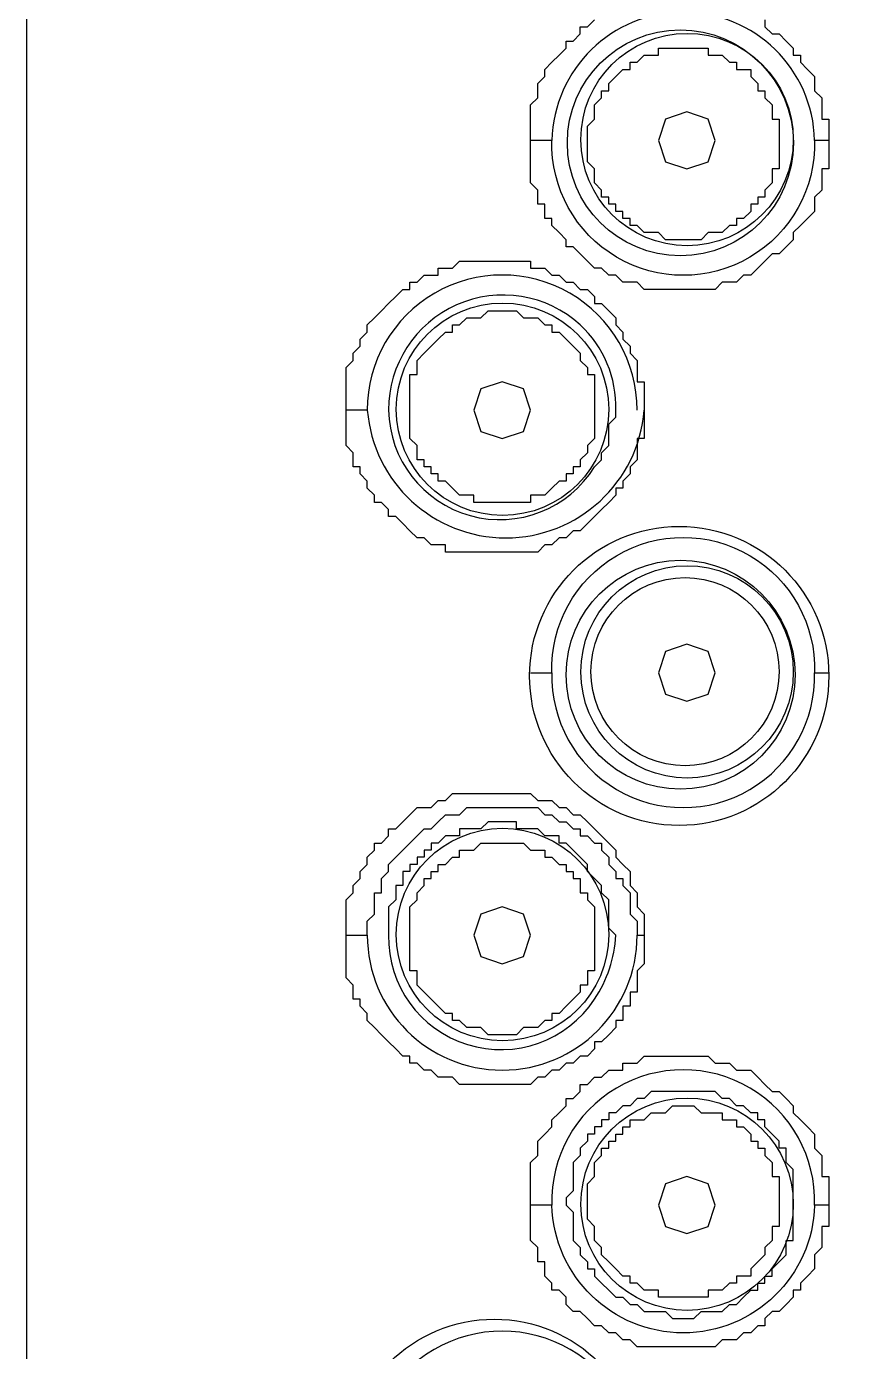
# Model space of a CAD drawing. Extents: x -1585 to -1165, y -4178 to -3881.
# Drawn here: x -1415.66 to -1412.24, y -3980.62 to -3975.06 of the extents above; entities that cross this region are included whole.
import ezdxf

# ---------------------------------------------------------------- set-up
doc = ezdxf.new("R2010")
doc.units = 0
doc.header["$LTSCALE"] = 7
doc.layers.add('DWG', color=7, linetype='CONTINUOUS')

msp = doc.modelspace()

# ---------------------------------------------------------------- linework, layer by layer
at = {"layer": 'DWG'}
for points in [[(-1406.4663, -4033.5221), (-1406.4663, -3967.1796), (-1415.6591, -3967.1796), (-1415.6591, -4033.5221)], [(-1413.3088, -3975.5393), (-1413.3088, -3975.5096), (-1413.3088, -3975.4798), (-1413.2791, -3975.4501), (-1413.2791, -3975.4203), (-1413.2791, -3975.3906), (-1413.2493, -3975.3608), (-1413.2493, -3975.3311), (-1413.2196, -3975.3311), (-1413.2196, -3975.3013), (-1413.1898, -3975.2716), (-1413.1601, -3975.2418), (-1413.1303, -3975.2418), (-1413.1303, -3975.2121), (-1413.1006, -3975.2121), (-1413.0708, -3975.1823), (-1413.0411, -3975.1823), (-1413.0113, -3975.1823), (-1413.0113, -3975.1526), (-1412.9816, -3975.1526), (-1412.9518, -3975.1526), (-1412.9221, -3975.1526), (-1412.8923, -3975.1526), (-1412.8626, -3975.1526), (-1412.8328, -3975.1526), (-1412.8031, -3975.1526), (-1412.8031, -3975.1823), (-1412.7733, -3975.1823), (-1412.7436, -3975.1823), (-1412.7138, -3975.2121), (-1412.6841, -3975.2121), (-1412.6841, -3975.2418), (-1412.6543, -3975.2418), (-1412.6246, -3975.2418), (-1412.6246, -3975.2716), (-1412.5948, -3975.3013), (-1412.5948, -3975.3311), (-1412.5651, -3975.3311), (-1412.5651, -3975.3608), (-1412.5353, -3975.3906), (-1412.5353, -3975.4203), (-1412.5353, -3975.4501), (-1412.5056, -3975.4501), (-1412.5056, -3975.4798), (-1412.5056, -3975.5096), (-1412.5056, -3975.5393), (-1412.5056, -3975.5691), (-1412.5056, -3975.5988), (-1412.5056, -3975.6286), (-1412.5056, -3975.6583), (-1412.5353, -3975.6583), (-1412.5353, -3975.6881), (-1412.5353, -3975.7178), (-1412.5651, -3975.7476), (-1412.5651, -3975.7773), (-1412.5948, -3975.7773), (-1412.5948, -3975.8071), (-1412.6246, -3975.8071), (-1412.6246, -3975.8368), (-1412.6543, -3975.8666), (-1412.6841, -3975.8666), (-1412.6841, -3975.8963), (-1412.7138, -3975.8963), (-1412.7436, -3975.9261), (-1412.7733, -3975.9261), (-1412.8031, -3975.9261), (-1412.8328, -3975.9558), (-1412.8626, -3975.9558), (-1412.8923, -3975.9558), (-1412.9221, -3975.9558), (-1412.9518, -3975.9558), (-1412.9816, -3975.9558), (-1413.0113, -3975.9261), (-1413.0411, -3975.9261), (-1413.0708, -3975.9261), (-1413.1006, -3975.8963), (-1413.1303, -3975.8963), (-1413.1303, -3975.8666), (-1413.1601, -3975.8666), (-1413.1601, -3975.8368), (-1413.1898, -3975.8368), (-1413.1898, -3975.8071), (-1413.2196, -3975.8071), (-1413.2196, -3975.7773), (-1413.2493, -3975.7773), (-1413.2493, -3975.7476), (-1413.2791, -3975.7178), (-1413.2791, -3975.6881), (-1413.2791, -3975.6583), (-1413.3088, -3975.6286), (-1413.3088, -3975.5988), (-1413.3088, -3975.5691)], [(-1412.7733, -3975.5393), (-1412.8031, -3975.4501), (-1412.8923, -3975.4203), (-1412.9816, -3975.4501), (-1413.0113, -3975.5393), (-1412.9816, -3975.6286), (-1412.8923, -3975.6583), (-1412.8031, -3975.6286)], [(-1414.3203, -3976.6698), (-1414.3203, -3976.6401), (-1414.3203, -3976.5806), (-1414.3203, -3976.5508), (-1414.3203, -3976.5211), (-1414.3203, -3976.4913), (-1414.2906, -3976.4616), (-1414.2906, -3976.4318), (-1414.2608, -3976.4021), (-1414.2608, -3976.3723), (-1414.2311, -3976.3426), (-1414.2311, -3976.3128), (-1414.2013, -3976.2831), (-1414.1716, -3976.2533), (-1414.1418, -3976.2236), (-1414.1121, -3976.1938), (-1414.0823, -3976.1641), (-1414.0526, -3976.1641), (-1414.0526, -3976.1343), (-1414.0228, -3976.1343), (-1413.9931, -3976.1046), (-1413.9633, -3976.1046), (-1413.9336, -3976.1046), (-1413.9336, -3976.0748), (-1413.9038, -3976.0748), (-1413.8741, -3976.0748), (-1413.8443, -3976.0451), (-1413.8146, -3976.0451), (-1413.7848, -3976.0451), (-1413.7551, -3976.0451), (-1413.7253, -3976.0451), (-1413.6956, -3976.0451), (-1413.6658, -3976.0451), (-1413.6361, -3976.0451), (-1413.6063, -3976.0451), (-1413.5766, -3976.0451), (-1413.5468, -3976.0451), (-1413.5468, -3976.0748), (-1413.5171, -3976.0748), (-1413.4873, -3976.0748), (-1413.4576, -3976.1046), (-1413.4278, -3976.1046), (-1413.3981, -3976.1343), (-1413.3683, -3976.1343), (-1413.3386, -3976.1641), (-1413.3088, -3976.1641), (-1413.2791, -3976.1938), (-1413.2791, -3976.2236), (-1413.2493, -3976.2236), (-1413.2196, -3976.2533), (-1413.1898, -3976.2831), (-1413.1898, -3976.3128), (-1413.1601, -3976.3426), (-1413.1601, -3976.3723), (-1413.1303, -3976.4021), (-1413.1303, -3976.4318), (-1413.1006, -3976.4616), (-1413.1006, -3976.4913), (-1413.1006, -3976.5211), (-1413.1006, -3976.5508), (-1413.0708, -3976.5508), (-1413.0708, -3976.5806), (-1413.0708, -3976.6401), (-1413.0708, -3976.6698), (-1413.0708, -3976.6996), (-1413.0708, -3976.7293), (-1413.0708, -3976.7591), (-1413.0708, -3976.7888), (-1413.1006, -3976.7888), (-1413.1006, -3976.8186), (-1413.1006, -3976.8483), (-1413.1006, -3976.8781), (-1413.1303, -3976.9078), (-1413.1303, -3976.9376), (-1413.1601, -3976.9673), (-1413.1601, -3976.9971), (-1413.1898, -3976.9971), (-1413.1898, -3977.0268), (-1413.2196, -3977.0566), (-1413.2493, -3977.0863), (-1413.2791, -3977.1161), (-1413.3088, -3977.1458), (-1413.3386, -3977.1756), (-1413.3683, -3977.1756), (-1413.3981, -3977.2053), (-1413.4278, -3977.2053), (-1413.4576, -3977.2351), (-1413.4873, -3977.2351), (-1413.5171, -3977.2648), (-1413.5468, -3977.2648), (-1413.5766, -3977.2648), (-1413.6063, -3977.2648), (-1413.6361, -3977.2648), (-1413.6658, -3977.2648), (-1413.6956, -3977.2648), (-1413.7253, -3977.2648), (-1413.7551, -3977.2648), (-1413.7848, -3977.2648), (-1413.8146, -3977.2648), (-1413.8443, -3977.2648), (-1413.8741, -3977.2648), (-1413.9038, -3977.2648), (-1413.9038, -3977.2351), (-1413.9336, -3977.2351), (-1413.9633, -3977.2351), (-1413.9931, -3977.2053), (-1414.0228, -3977.2053), (-1414.0526, -3977.1756), (-1414.0823, -3977.1458), (-1414.1121, -3977.1161), (-1414.1418, -3977.1161), (-1414.1418, -3977.0863), (-1414.1716, -3977.0566), (-1414.2013, -3977.0566), (-1414.2013, -3977.0268), (-1414.2311, -3976.9971), (-1414.2311, -3976.9673), (-1414.2608, -3976.9376), (-1414.2608, -3976.9078), (-1414.2906, -3976.9078), (-1414.2906, -3976.8781), (-1414.2906, -3976.8483), (-1414.3203, -3976.8186), (-1414.3203, -3976.7888), (-1414.3203, -3976.7591), (-1414.3203, -3976.7293)], [(-1414.0526, -3976.6698), (-1414.0526, -3976.6401), (-1414.0526, -3976.6103), (-1414.0526, -3976.5806), (-1414.0526, -3976.5508), (-1414.0526, -3976.5211), (-1414.0228, -3976.5211), (-1414.0228, -3976.4913), (-1414.0228, -3976.4616), (-1413.9931, -3976.4318), (-1413.9633, -3976.4021), (-1413.9336, -3976.3723), (-1413.9038, -3976.3426), (-1413.8741, -3976.3426), (-1413.8741, -3976.3128), (-1413.8443, -3976.3128), (-1413.8146, -3976.2831), (-1413.7848, -3976.2831), (-1413.7551, -3976.2831), (-1413.7253, -3976.2533), (-1413.6956, -3976.2533), (-1413.6658, -3976.2533), (-1413.6361, -3976.2533), (-1413.6063, -3976.2533), (-1413.5766, -3976.2831), (-1413.5468, -3976.2831), (-1413.5171, -3976.2831), (-1413.4873, -3976.3128), (-1413.4576, -3976.3128), (-1413.4576, -3976.3426), (-1413.4278, -3976.3426), (-1413.3981, -3976.3723), (-1413.3683, -3976.4021), (-1413.3386, -3976.4318), (-1413.3386, -3976.4616), (-1413.3088, -3976.4913), (-1413.3088, -3976.5211), (-1413.2791, -3976.5211), (-1413.2791, -3976.5508), (-1413.2791, -3976.5806), (-1413.2791, -3976.6103), (-1413.2791, -3976.6401), (-1413.2791, -3976.6698), (-1413.2791, -3976.6996), (-1413.2791, -3976.7293), (-1413.2791, -3976.7591), (-1413.2791, -3976.7888), (-1413.3088, -3976.8186), (-1413.3088, -3976.8483), (-1413.3386, -3976.8781), (-1413.3386, -3976.9078), (-1413.3683, -3976.9078), (-1413.3683, -3976.9376), (-1413.3981, -3976.9376), (-1413.3981, -3976.9673), (-1413.4278, -3976.9673), (-1413.4576, -3976.9971), (-1413.4873, -3977.0268), (-1413.5171, -3977.0268), (-1413.5468, -3977.0268), (-1413.5468, -3977.0566), (-1413.5766, -3977.0566), (-1413.6063, -3977.0566), (-1413.6361, -3977.0566), (-1413.6658, -3977.0566), (-1413.6956, -3977.0566), (-1413.7253, -3977.0566), (-1413.7551, -3977.0566), (-1413.7848, -3977.0566), (-1413.7848, -3977.0268), (-1413.8146, -3977.0268), (-1413.8443, -3977.0268), (-1413.8741, -3976.9971), (-1413.9038, -3976.9673), (-1413.9336, -3976.9673), (-1413.9336, -3976.9376), (-1413.9633, -3976.9376), (-1413.9633, -3976.9078), (-1413.9931, -3976.9078), (-1413.9931, -3976.8781), (-1414.0228, -3976.8781), (-1414.0228, -3976.8483), (-1414.0228, -3976.8186), (-1414.0526, -3976.7888), (-1414.0526, -3976.7591), (-1414.0526, -3976.7293), (-1414.0526, -3976.6996)], [(-1413.5468, -3976.6698), (-1413.5766, -3976.5806), (-1413.6658, -3976.5508), (-1413.7551, -3976.5806), (-1413.7848, -3976.6698), (-1413.7551, -3976.7591), (-1413.6658, -3976.7888), (-1413.5766, -3976.7591)], [(-1412.7733, -3977.7706), (-1412.8031, -3977.6813), (-1412.8923, -3977.6516), (-1412.9816, -3977.6813), (-1413.0113, -3977.7706), (-1412.9816, -3977.8598), (-1412.8923, -3977.8896), (-1412.8031, -3977.8598)], [(-1413.0708, -3978.8713), (-1413.0708, -3978.9011), (-1413.0708, -3978.9606), (-1413.0708, -3978.9903), (-1413.1006, -3979.0201), (-1413.1006, -3979.0498), (-1413.1006, -3979.0796), (-1413.1006, -3979.1093), (-1413.1303, -3979.1093), (-1413.1303, -3979.1391), (-1413.1303, -3979.1688), (-1413.1601, -3979.1688), (-1413.1601, -3979.1986), (-1413.1601, -3979.2283), (-1413.1898, -3979.2283), (-1413.1898, -3979.2581), (-1413.2196, -3979.2878), (-1413.2493, -3979.3176), (-1413.2791, -3979.3176), (-1413.2791, -3979.3473), (-1413.3088, -3979.3771), (-1413.3386, -3979.3771), (-1413.3683, -3979.4068), (-1413.3981, -3979.4068), (-1413.4278, -3979.4366), (-1413.4576, -3979.4366), (-1413.4873, -3979.4663), (-1413.5171, -3979.4663), (-1413.5468, -3979.4961), (-1413.5766, -3979.4961), (-1413.6063, -3979.4961), (-1413.6361, -3979.4961), (-1413.6658, -3979.4961), (-1413.6956, -3979.4961), (-1413.7253, -3979.4961), (-1413.7551, -3979.4961), (-1413.7848, -3979.4961), (-1413.8146, -3979.4961), (-1413.8443, -3979.4961), (-1413.8741, -3979.4663), (-1413.9038, -3979.4663), (-1413.9336, -3979.4663), (-1413.9633, -3979.4366), (-1413.9931, -3979.4366), (-1414.0228, -3979.4068), (-1414.0526, -3979.4068), (-1414.0526, -3979.3771), (-1414.0823, -3979.3771), (-1414.1121, -3979.3473), (-1414.1418, -3979.3176), (-1414.1716, -3979.2878), (-1414.2013, -3979.2581), (-1414.2311, -3979.2283), (-1414.2311, -3979.1986), (-1414.2608, -3979.1688), (-1414.2608, -3979.1391), (-1414.2906, -3979.1391), (-1414.2906, -3979.1093), (-1414.2906, -3979.0796), (-1414.3203, -3979.0498), (-1414.3203, -3979.0201), (-1414.3203, -3978.9903), (-1414.3203, -3978.9606), (-1414.3203, -3978.8713), (-1414.3203, -3978.8416), (-1414.3203, -3978.8118), (-1414.3203, -3978.7821), (-1414.3203, -3978.7523), (-1414.3203, -3978.7226), (-1414.2906, -3978.6928), (-1414.2906, -3978.6631), (-1414.2608, -3978.6333), (-1414.2608, -3978.6036), (-1414.2311, -3978.5738), (-1414.2311, -3978.5441), (-1414.2013, -3978.5143), (-1414.2013, -3978.4846), (-1414.1716, -3978.4846), (-1414.1418, -3978.4548), (-1414.1418, -3978.4251), (-1414.1121, -3978.4251), (-1414.0823, -3978.3953), (-1414.0526, -3978.3656), (-1414.0228, -3978.3358), (-1413.9931, -3978.3358), (-1413.9633, -3978.3358), (-1413.9336, -3978.3061), (-1413.9038, -3978.3061), (-1413.8741, -3978.2763), (-1413.8443, -3978.2763), (-1413.8146, -3978.2763), (-1413.7848, -3978.2763), (-1413.7551, -3978.2763), (-1413.7253, -3978.2763), (-1413.6956, -3978.2763), (-1413.6658, -3978.2763), (-1413.6361, -3978.2763), (-1413.6063, -3978.2763), (-1413.5766, -3978.2763), (-1413.5468, -3978.2763), (-1413.5171, -3978.3061), (-1413.4873, -3978.3061), (-1413.4576, -3978.3061), (-1413.4278, -3978.3358), (-1413.3981, -3978.3358), (-1413.3683, -3978.3656), (-1413.3386, -3978.3656), (-1413.3088, -3978.3953), (-1413.2791, -3978.4251), (-1413.2493, -3978.4548), (-1413.2196, -3978.4846), (-1413.1898, -3978.5143), (-1413.1898, -3978.5441), (-1413.1601, -3978.5738), (-1413.1303, -3978.6036), (-1413.1303, -3978.6631), (-1413.1006, -3978.6928), (-1413.1006, -3978.7226), (-1413.1006, -3978.7523), (-1413.0708, -3978.7821), (-1413.0708, -3978.8118), (-1413.0708, -3978.8416)], [(-1414.0526, -3978.8713), (-1414.0526, -3978.8416), (-1414.0526, -3978.8118), (-1414.0526, -3978.7821), (-1414.0526, -3978.7523), (-1414.0228, -3978.7226), (-1414.0228, -3978.6928), (-1413.9931, -3978.6631), (-1413.9931, -3978.6333), (-1413.9633, -3978.6333), (-1413.9633, -3978.6036), (-1413.9336, -3978.6036), (-1413.9336, -3978.5738), (-1413.9038, -3978.5738), (-1413.8741, -3978.5441), (-1413.8443, -3978.5441), (-1413.8443, -3978.5143), (-1413.8146, -3978.5143), (-1413.7848, -3978.5143), (-1413.7551, -3978.4846), (-1413.7253, -3978.4846), (-1413.6956, -3978.4846), (-1413.6658, -3978.4846), (-1413.6361, -3978.4846), (-1413.6063, -3978.4846), (-1413.5766, -3978.4846), (-1413.5468, -3978.5143), (-1413.5171, -3978.5143), (-1413.4873, -3978.5143), (-1413.4873, -3978.5441), (-1413.4576, -3978.5441), (-1413.4278, -3978.5738), (-1413.3981, -3978.5738), (-1413.3981, -3978.6036), (-1413.3683, -3978.6036), (-1413.3683, -3978.6333), (-1413.3386, -3978.6333), (-1413.3386, -3978.6631), (-1413.3386, -3978.6928), (-1413.3088, -3978.6928), (-1413.3088, -3978.7226), (-1413.2791, -3978.7523), (-1413.2791, -3978.7821), (-1413.2791, -3978.8118), (-1413.2791, -3978.8416), (-1413.2791, -3978.8713), (-1413.2791, -3978.9011), (-1413.2791, -3978.9308), (-1413.2791, -3978.9606), (-1413.2791, -3978.9903), (-1413.2791, -3979.0201), (-1413.3088, -3979.0201), (-1413.3088, -3979.0498), (-1413.3088, -3979.0796), (-1413.3386, -3979.0796), (-1413.3386, -3979.1093), (-1413.3683, -3979.1391), (-1413.3981, -3979.1688), (-1413.4278, -3979.1986), (-1413.4576, -3979.1986), (-1413.4576, -3979.2283), (-1413.4873, -3979.2283), (-1413.5171, -3979.2581), (-1413.5468, -3979.2581), (-1413.5766, -3979.2581), (-1413.6063, -3979.2878), (-1413.6361, -3979.2878), (-1413.6658, -3979.2878), (-1413.6956, -3979.2878), (-1413.7253, -3979.2878), (-1413.7551, -3979.2581), (-1413.7848, -3979.2581), (-1413.8146, -3979.2581), (-1413.8443, -3979.2283), (-1413.8741, -3979.2283), (-1413.8741, -3979.1986), (-1413.9038, -3979.1986), (-1413.9336, -3979.1688), (-1413.9633, -3979.1391), (-1413.9931, -3979.1093), (-1414.0228, -3979.0796), (-1414.0228, -3979.0498), (-1414.0228, -3979.0201), (-1414.0526, -3979.0201), (-1414.0526, -3978.9903), (-1414.0526, -3978.9606), (-1414.0526, -3978.9308), (-1414.0526, -3978.9011)], [(-1413.5468, -3978.8713), (-1413.5766, -3978.7821), (-1413.6658, -3978.7523), (-1413.7551, -3978.7821), (-1413.7848, -3978.8713), (-1413.7551, -3978.9606), (-1413.6658, -3978.9903), (-1413.5766, -3978.9606)], [(-1413.5468, -3980.0018), (-1413.5468, -3979.9721), (-1413.5468, -3979.9126), (-1413.5468, -3979.8828), (-1413.5468, -3979.8531), (-1413.5468, -3979.8233), (-1413.5171, -3979.7936), (-1413.5171, -3979.7638), (-1413.5171, -3979.7341), (-1413.4873, -3979.7043), (-1413.4576, -3979.6746), (-1413.4576, -3979.6448), (-1413.4278, -3979.6151), (-1413.3981, -3979.5853), (-1413.3981, -3979.5556), (-1413.3683, -3979.5556), (-1413.3386, -3979.5258), (-1413.3386, -3979.4961), (-1413.3088, -3979.4961), (-1413.2791, -3979.4663), (-1413.2493, -3979.4663), (-1413.2196, -3979.4366), (-1413.1898, -3979.4366), (-1413.1601, -3979.4366), (-1413.1601, -3979.4068), (-1413.1303, -3979.4068), (-1413.1006, -3979.4068), (-1413.0708, -3979.3771), (-1413.0411, -3979.3771), (-1413.0113, -3979.3771), (-1412.9816, -3979.3771), (-1412.9518, -3979.3771), (-1412.9221, -3979.3771), (-1412.8923, -3979.3771), (-1412.8626, -3979.3771), (-1412.8328, -3979.3771), (-1412.8031, -3979.3771), (-1412.7733, -3979.4068), (-1412.7436, -3979.4068), (-1412.7138, -3979.4068), (-1412.6841, -3979.4366), (-1412.6543, -3979.4366), (-1412.6246, -3979.4366), (-1412.5948, -3979.4663), (-1412.5651, -3979.4961), (-1412.5353, -3979.5258), (-1412.5056, -3979.5258), (-1412.4758, -3979.5556), (-1412.4461, -3979.5853), (-1412.4461, -3979.6151), (-1412.4163, -3979.6448), (-1412.3866, -3979.6746), (-1412.3568, -3979.7043), (-1412.3568, -3979.7341), (-1412.3568, -3979.7638), (-1412.3271, -3979.7936), (-1412.3271, -3979.8233), (-1412.3271, -3979.8531), (-1412.3271, -3979.8828), (-1412.2973, -3979.8828), (-1412.2973, -3979.9126), (-1412.2973, -3979.9721), (-1412.2973, -3980.0018), (-1412.2973, -3980.0316), (-1412.2973, -3980.0613), (-1412.2973, -3980.0911), (-1412.3271, -3980.0911), (-1412.3271, -3980.1208), (-1412.3271, -3980.1506), (-1412.3271, -3980.1803), (-1412.3568, -3980.2101), (-1412.3568, -3980.2398), (-1412.3568, -3980.2696), (-1412.3866, -3980.2993), (-1412.4163, -3980.3291), (-1412.4163, -3980.3588), (-1412.4461, -3980.3588), (-1412.4461, -3980.3886), (-1412.4758, -3980.4183), (-1412.5056, -3980.4481), (-1412.5353, -3980.4481), (-1412.5651, -3980.4778), (-1412.5651, -3980.5076), (-1412.5948, -3980.5076), (-1412.6246, -3980.5373), (-1412.6543, -3980.5373), (-1412.6841, -3980.5671), (-1412.7138, -3980.5671), (-1412.7436, -3980.5671), (-1412.7733, -3980.5968), (-1412.8031, -3980.5968), (-1412.8328, -3980.5968), (-1412.8626, -3980.5968), (-1412.8923, -3980.5968), (-1412.9221, -3980.5968), (-1412.9518, -3980.5968), (-1412.9816, -3980.5968), (-1413.0113, -3980.5968), (-1413.0411, -3980.5968), (-1413.0708, -3980.5968), (-1413.1006, -3980.5968), (-1413.1303, -3980.5671), (-1413.1601, -3980.5671), (-1413.1898, -3980.5373), (-1413.2196, -3980.5373), (-1413.2493, -3980.5076), (-1413.2791, -3980.5076), (-1413.3088, -3980.4778), (-1413.3386, -3980.4481), (-1413.3683, -3980.4481), (-1413.3981, -3980.4183), (-1413.3981, -3980.3886), (-1413.4278, -3980.3588), (-1413.4576, -3980.3588), (-1413.4576, -3980.3291), (-1413.4873, -3980.2993), (-1413.4873, -3980.2696), (-1413.4873, -3980.2398), (-1413.5171, -3980.2398), (-1413.5171, -3980.2101), (-1413.5171, -3980.1803), (-1413.5468, -3980.1506), (-1413.5468, -3980.1208), (-1413.5468, -3980.0911), (-1413.5468, -3980.0613)], [(-1412.4461, -3980.0018), (-1412.4461, -3979.9721), (-1412.4461, -3979.9423), (-1412.4461, -3979.9126), (-1412.4461, -3979.8828), (-1412.4461, -3979.8531), (-1412.4758, -3979.8233), (-1412.4758, -3979.7936), (-1412.4758, -3979.7638), (-1412.5056, -3979.7638), (-1412.5056, -3979.7341), (-1412.5353, -3979.7043), (-1412.5651, -3979.6746), (-1412.5651, -3979.6448), (-1412.5948, -3979.6448), (-1412.5948, -3979.6151), (-1412.6246, -3979.6151), (-1412.6543, -3979.5853), (-1412.6841, -3979.5853), (-1412.7138, -3979.5556), (-1412.7436, -3979.5556), (-1412.7733, -3979.5258), (-1412.8031, -3979.5258), (-1412.8328, -3979.5258), (-1412.8626, -3979.5258), (-1412.8923, -3979.5258), (-1412.9221, -3979.5258), (-1412.9518, -3979.5258), (-1412.9816, -3979.5258), (-1413.0113, -3979.5258), (-1413.0411, -3979.5258), (-1413.0708, -3979.5556), (-1413.1006, -3979.5556), (-1413.1303, -3979.5853), (-1413.1601, -3979.5853), (-1413.1898, -3979.6151), (-1413.2196, -3979.6151), (-1413.2196, -3979.6448), (-1413.2493, -3979.6448), (-1413.2493, -3979.6746), (-1413.2791, -3979.6746), (-1413.2791, -3979.7043), (-1413.3088, -3979.7043), (-1413.3088, -3979.7341), (-1413.3386, -3979.7638), (-1413.3386, -3979.7936), (-1413.3683, -3979.8233), (-1413.3683, -3979.8531), (-1413.3683, -3979.8828), (-1413.3683, -3979.9126), (-1413.3683, -3979.9423), (-1413.3981, -3979.9721), (-1413.3981, -3980.0018), (-1413.3683, -3980.0316), (-1413.3683, -3980.0613), (-1413.3683, -3980.0911), (-1413.3683, -3980.1208), (-1413.3683, -3980.1506), (-1413.3386, -3980.1803), (-1413.3386, -3980.2101), (-1413.3088, -3980.2398), (-1413.3088, -3980.2696), (-1413.2791, -3980.2696), (-1413.2791, -3980.2993), (-1413.2493, -3980.3291), (-1413.2196, -3980.3588), (-1413.1898, -3980.3886), (-1413.1601, -3980.3886), (-1413.1303, -3980.4183), (-1413.1006, -3980.4183), (-1413.0708, -3980.4481), (-1413.0411, -3980.4481), (-1413.0113, -3980.4481), (-1412.9816, -3980.4481), (-1412.9518, -3980.4778), (-1412.9221, -3980.4778), (-1412.8923, -3980.4778), (-1412.8626, -3980.4778), (-1412.8328, -3980.4481), (-1412.8031, -3980.4481), (-1412.7733, -3980.4481), (-1412.7436, -3980.4481), (-1412.7138, -3980.4183), (-1412.6841, -3980.4183), (-1412.6543, -3980.3886), (-1412.6246, -3980.3588), (-1412.5948, -3980.3588), (-1412.5948, -3980.3291), (-1412.5651, -3980.3291), (-1412.5651, -3980.2993), (-1412.5353, -3980.2993), (-1412.5353, -3980.2696), (-1412.5056, -3980.2398), (-1412.4758, -3980.2101), (-1412.4758, -3980.1803), (-1412.4758, -3980.1506), (-1412.4461, -3980.1506), (-1412.4461, -3980.1208), (-1412.4461, -3980.0911), (-1412.4461, -3980.0613), (-1412.4461, -3980.0316)], [(-1413.3088, -3980.0018), (-1413.3088, -3979.9721), (-1413.3088, -3979.9423), (-1413.3088, -3979.9126), (-1413.2791, -3979.8828), (-1413.2791, -3979.8531), (-1413.2791, -3979.8233), (-1413.2493, -3979.7936), (-1413.2493, -3979.7638), (-1413.2196, -3979.7638), (-1413.2196, -3979.7341), (-1413.1898, -3979.7341), (-1413.1898, -3979.7043), (-1413.1601, -3979.7043), (-1413.1601, -3979.6746), (-1413.1303, -3979.6746), (-1413.1303, -3979.6448), (-1413.1006, -3979.6448), (-1413.0708, -3979.6448), (-1413.0411, -3979.6151), (-1413.0113, -3979.6151), (-1412.9816, -3979.6151), (-1412.9518, -3979.5853), (-1412.9221, -3979.5853), (-1412.8923, -3979.5853), (-1412.8626, -3979.5853), (-1412.8328, -3979.6151), (-1412.8031, -3979.6151), (-1412.7733, -3979.6151), (-1412.7436, -3979.6151), (-1412.7436, -3979.6448), (-1412.7138, -3979.6448), (-1412.6841, -3979.6448), (-1412.6841, -3979.6746), (-1412.6543, -3979.6746), (-1412.6246, -3979.7043), (-1412.6246, -3979.7341), (-1412.5948, -3979.7341), (-1412.5948, -3979.7638), (-1412.5651, -3979.7638), (-1412.5651, -3979.7936), (-1412.5353, -3979.8233), (-1412.5353, -3979.8531), (-1412.5353, -3979.8828), (-1412.5056, -3979.8828), (-1412.5056, -3979.9126), (-1412.5056, -3979.9423), (-1412.5056, -3979.9721), (-1412.5056, -3980.0018), (-1412.5056, -3980.0316), (-1412.5056, -3980.0613), (-1412.5056, -3980.0911), (-1412.5353, -3980.0911), (-1412.5353, -3980.1208), (-1412.5353, -3980.1506), (-1412.5651, -3980.1803), (-1412.5651, -3980.2101), (-1412.5948, -3980.2398), (-1412.6246, -3980.2696), (-1412.6246, -3980.2993), (-1412.6543, -3980.2993), (-1412.6841, -3980.2993), (-1412.6841, -3980.3291), (-1412.7138, -3980.3291), (-1412.7436, -3980.3588), (-1412.7733, -3980.3588), (-1412.8031, -3980.3588), (-1412.8031, -3980.3886), (-1412.8328, -3980.3886), (-1412.8626, -3980.3886), (-1412.8923, -3980.3886), (-1412.9221, -3980.3886), (-1412.9518, -3980.3886), (-1412.9816, -3980.3886), (-1413.0113, -3980.3886), (-1413.0113, -3980.3588), (-1413.0411, -3980.3588), (-1413.0708, -3980.3588), (-1413.1006, -3980.3291), (-1413.1303, -3980.3291), (-1413.1303, -3980.2993), (-1413.1601, -3980.2993), (-1413.1898, -3980.2696), (-1413.2196, -3980.2398), (-1413.2493, -3980.2101), (-1413.2493, -3980.1803), (-1413.2791, -3980.1506), (-1413.2791, -3980.1208), (-1413.2791, -3980.0911), (-1413.3088, -3980.0613), (-1413.3088, -3980.0316)], [(-1412.7733, -3980.0018), (-1412.8031, -3979.9126), (-1412.8923, -3979.8828), (-1412.9816, -3979.9126), (-1413.0113, -3980.0018), (-1412.9816, -3980.0911), (-1412.8923, -3980.1208), (-1412.8031, -3980.0911)]]:
    msp.add_lwpolyline(points, close=True, dxfattribs=at)
for points in [[(-1412.5651, -3975.0336), (-1412.5651, -3975.0633), (-1412.5353, -3975.0931), (-1412.5056, -3975.0931), (-1412.4758, -3975.1228), (-1412.4461, -3975.1526), (-1412.4461, -3975.1823), (-1412.4163, -3975.1823), (-1412.4163, -3975.2121), (-1412.3866, -3975.2418), (-1412.3568, -3975.2716), (-1412.3568, -3975.3013), (-1412.3568, -3975.3311), (-1412.3271, -3975.3608), (-1412.3271, -3975.3906), (-1412.3271, -3975.4203), (-1412.3271, -3975.4501), (-1412.2973, -3975.4501), (-1412.2973, -3975.4798), (-1412.2973, -3975.5096), (-1412.2973, -3975.5393), (-1412.2973, -3975.5691), (-1412.2973, -3975.6286), (-1412.2973, -3975.6583), (-1412.3271, -3975.6583), (-1412.3271, -3975.6881), (-1412.3271, -3975.7178), (-1412.3271, -3975.7476), (-1412.3568, -3975.7773), (-1412.3568, -3975.8071), (-1412.3568, -3975.8368), (-1412.3866, -3975.8666), (-1412.4163, -3975.8963), (-1412.4461, -3975.9261), (-1412.4461, -3975.9558), (-1412.4758, -3975.9856), (-1412.5056, -3976.0153), (-1412.5353, -3976.0153), (-1412.5651, -3976.0451), (-1412.5948, -3976.0748), (-1412.6246, -3976.1046), (-1412.6543, -3976.1046), (-1412.6841, -3976.1343), (-1412.7138, -3976.1343), (-1412.7436, -3976.1343), (-1412.7733, -3976.1641), (-1412.8031, -3976.1641), (-1412.8328, -3976.1641), (-1412.8626, -3976.1641), (-1412.8923, -3976.1641), (-1412.9221, -3976.1641), (-1412.9518, -3976.1641), (-1412.9816, -3976.1641), (-1413.0113, -3976.1641), (-1413.0411, -3976.1641), (-1413.0708, -3976.1641), (-1413.1006, -3976.1343), (-1413.1303, -3976.1343), (-1413.1601, -3976.1343), (-1413.1898, -3976.1046), (-1413.2196, -3976.1046), (-1413.2493, -3976.0748), (-1413.2791, -3976.0748), (-1413.3088, -3976.0451), (-1413.3386, -3976.0153), (-1413.3683, -3975.9856), (-1413.3981, -3975.9856), (-1413.3981, -3975.9558), (-1413.4278, -3975.9261), (-1413.4576, -3975.8963), (-1413.4576, -3975.8666), (-1413.4873, -3975.8666), (-1413.4873, -3975.8368), (-1413.4873, -3975.8071), (-1413.5171, -3975.8071), (-1413.5171, -3975.7773), (-1413.5171, -3975.7476), (-1413.5468, -3975.7178), (-1413.5468, -3975.6881), (-1413.5468, -3975.6583), (-1413.5468, -3975.6286), (-1413.5468, -3975.5393), (-1413.5468, -3975.5096), (-1413.5468, -3975.4798), (-1413.5468, -3975.4501), (-1413.5468, -3975.4203), (-1413.5468, -3975.3906), (-1413.5171, -3975.3608), (-1413.5171, -3975.3311), (-1413.5171, -3975.3013), (-1413.4873, -3975.2716), (-1413.4873, -3975.2418), (-1413.4576, -3975.2121), (-1413.4278, -3975.1823), (-1413.3981, -3975.1526), (-1413.3981, -3975.1228), (-1413.3683, -3975.1228), (-1413.3386, -3975.0931), (-1413.3386, -3975.0633), (-1413.3088, -3975.0633), (-1413.2791, -3975.0336)], [(-1414.3203, -3978.8713), (-1414.2906, -3978.8713), (-1414.2608, -3978.8713), (-1414.2311, -3978.8713), (-1414.2311, -3978.8416), (-1414.2311, -3978.8118), (-1414.2013, -3978.7821), (-1414.2013, -3978.7523), (-1414.2013, -3978.7226), (-1414.2013, -3978.6928), (-1414.1716, -3978.6928), (-1414.1716, -3978.6631), (-1414.1716, -3978.6333), (-1414.1418, -3978.6036), (-1414.1418, -3978.5738), (-1414.1121, -3978.5441), (-1414.0823, -3978.5143), (-1414.0526, -3978.4846), (-1414.0228, -3978.4548), (-1413.9931, -3978.4251), (-1413.9633, -3978.4251), (-1413.9336, -3978.3953), (-1413.9038, -3978.3656), (-1413.8741, -3978.3656), (-1413.8443, -3978.3656), (-1413.8146, -3978.3358), (-1413.7848, -3978.3358), (-1413.7551, -3978.3358), (-1413.7253, -3978.3358), (-1413.6956, -3978.3358), (-1413.6658, -3978.3358), (-1413.6361, -3978.3358), (-1413.6063, -3978.3358), (-1413.5766, -3978.3358), (-1413.5468, -3978.3358), (-1413.5171, -3978.3358), (-1413.4873, -3978.3656), (-1413.4576, -3978.3656), (-1413.4278, -3978.3953), (-1413.3981, -3978.3953), (-1413.3683, -3978.4251), (-1413.3386, -3978.4251), (-1413.3386, -3978.4548), (-1413.3088, -3978.4548), (-1413.2791, -3978.4846), (-1413.2493, -3978.4846), (-1413.2493, -3978.5143), (-1413.2196, -3978.5441), (-1413.2196, -3978.5738), (-1413.1898, -3978.6036), (-1413.1898, -3978.6333), (-1413.1601, -3978.6333), (-1413.1601, -3978.6631), (-1413.1303, -3978.6928), (-1413.1303, -3978.7226), (-1413.1303, -3978.7523), (-1413.1303, -3978.7821), (-1413.1006, -3978.8118), (-1413.1006, -3978.8416), (-1413.1006, -3978.8713), (-1413.0708, -3978.8713)]]:
    msp.add_lwpolyline(points, dxfattribs=at)
for points in [[(-1412.2973, -3975.5393), (-1412.3271, -3975.5393), (-1412.3568, -3975.5393, -1.027392), (-1413.4576, -3975.5393), (-1413.4873, -3975.5393), (-1413.5171, -3975.5393), (-1413.5468, -3975.5393)], [(-1413.1006, -3976.6698, 1.001386), (-1414.2311, -3976.6698), (-1414.2608, -3976.6698), (-1414.2906, -3976.6698), (-1414.3203, -3976.6698)], [(-1413.5468, -3977.7706), (-1413.5171, -3977.7706), (-1413.4873, -3977.7706), (-1413.4576, -3977.7706, -1.030318), (-1412.3568, -3977.7706), (-1412.3271, -3977.7706), (-1412.2973, -3977.7706)], [(-1412.2973, -3980.0018), (-1412.3271, -3980.0018), (-1412.3568, -3980.0018, -0.973338), (-1413.4576, -3980.0018), (-1413.4873, -3980.0018), (-1413.5171, -3980.0018), (-1413.5468, -3980.0018)]]:
    msp.add_lwpolyline(points, format="xyb", dxfattribs=at)
for points in [[(-1414.1418, -3976.6698, 0.749735), (-1413.2791, -3976.9078), (-1413.2493, -3976.8781), (-1413.2493, -3976.8483), (-1413.2196, -3976.8186), (-1413.2196, -3976.7888), (-1413.2196, -3976.7591), (-1413.2196, -3976.7293), (-1413.1898, -3976.6996), (-1413.1898, -3976.6698, 0.214635), (-1413.3386, -3976.3128, 0.653359)], [(-1413.2791, -3979.1391, 0.133918), (-1413.1898, -3978.8713), (-1413.2196, -3978.8416), (-1413.2196, -3978.8118), (-1413.2196, -3978.7821), (-1413.2196, -3978.7523), (-1413.2196, -3978.7226), (-1413.2493, -3978.6928), (-1413.2493, -3978.6631), (-1413.2791, -3978.6333), (-1413.3088, -3978.6036), (-1413.3088, -3978.5738), (-1413.3386, -3978.5441), (-1413.3683, -3978.5143), (-1413.3981, -3978.4846), (-1413.4278, -3978.4846), (-1413.4278, -3978.4548), (-1413.4576, -3978.4548), (-1413.4873, -3978.4548), (-1413.5171, -3978.4251), (-1413.5468, -3978.4251), (-1413.5766, -3978.4251), (-1413.6063, -3978.4251), (-1413.6063, -3978.3953), (-1413.6361, -3978.3953), (-1413.6658, -3978.3953), (-1413.6956, -3978.3953), (-1413.7253, -3978.3953), (-1413.7551, -3978.4251), (-1413.7848, -3978.4251), (-1413.8146, -3978.4251), (-1413.8443, -3978.4251), (-1413.8443, -3978.4548), (-1413.8741, -3978.4548), (-1413.9038, -3978.4548), (-1413.9336, -3978.4846), (-1413.9633, -3978.4846), (-1413.9633, -3978.5143), (-1413.9931, -3978.5143), (-1413.9931, -3978.5441), (-1414.0228, -3978.5441), (-1414.0228, -3978.5738), (-1414.0526, -3978.5738), (-1414.0526, -3978.6036), (-1414.0823, -3978.6036), (-1414.0823, -3978.6333), (-1414.0823, -3978.6631), (-1414.1121, -3978.6631), (-1414.1121, -3978.6928), (-1414.1121, -3978.7226), (-1414.1418, -3978.7523), (-1414.1418, -3978.7821), (-1414.1418, -3978.8118), (-1414.1418, -3978.8416), (-1414.1418, -3978.8713, 0.751306)]]:
    msp.add_lwpolyline(points, format="xyb", close=True, dxfattribs=at)
for centre, radius in [((-1412.9194, -3975.5498), 0.4735), ((-1412.8912, -3975.5359), 0.4451), ((-1413.6647, -3976.6664), 0.4451), ((-1412.9241, -3977.7841), 0.6269), ((-1412.9184, -3977.7792), 0.4798), ((-1412.8912, -3977.7671), 0.4451), ((-1412.8999, -3977.7661), 0.3944), ((-1413.6647, -3978.8679), 0.4451), ((-1412.8912, -3979.9984), 0.4451), ((-1413.699, -3981.1014), 0.6213)]:
    msp.add_circle(centre, radius, dxfattribs=at)
for centre, radius, start, end in [((-1412.9072, -3975.5525), 0.5505, 1.3762, 178.6238), ((-1413.6509, -3976.6235), 0.582, 184.5609, 355.4391), ((-1412.9072, -3977.7854), 0.5506, 178.4518, 1.5482), ((-1413.6658, -3978.8713), 0.5652, 180, 0), ((-1412.9072, -3979.9854), 0.5506, 358.289, 181.711), ((-1413.6658, -3981.0955), 0.5653, 359.2858, 180.7142)]:
    msp.add_arc(centre, radius, start, end, dxfattribs=at)

doc.saveas('drawing.dxf')
